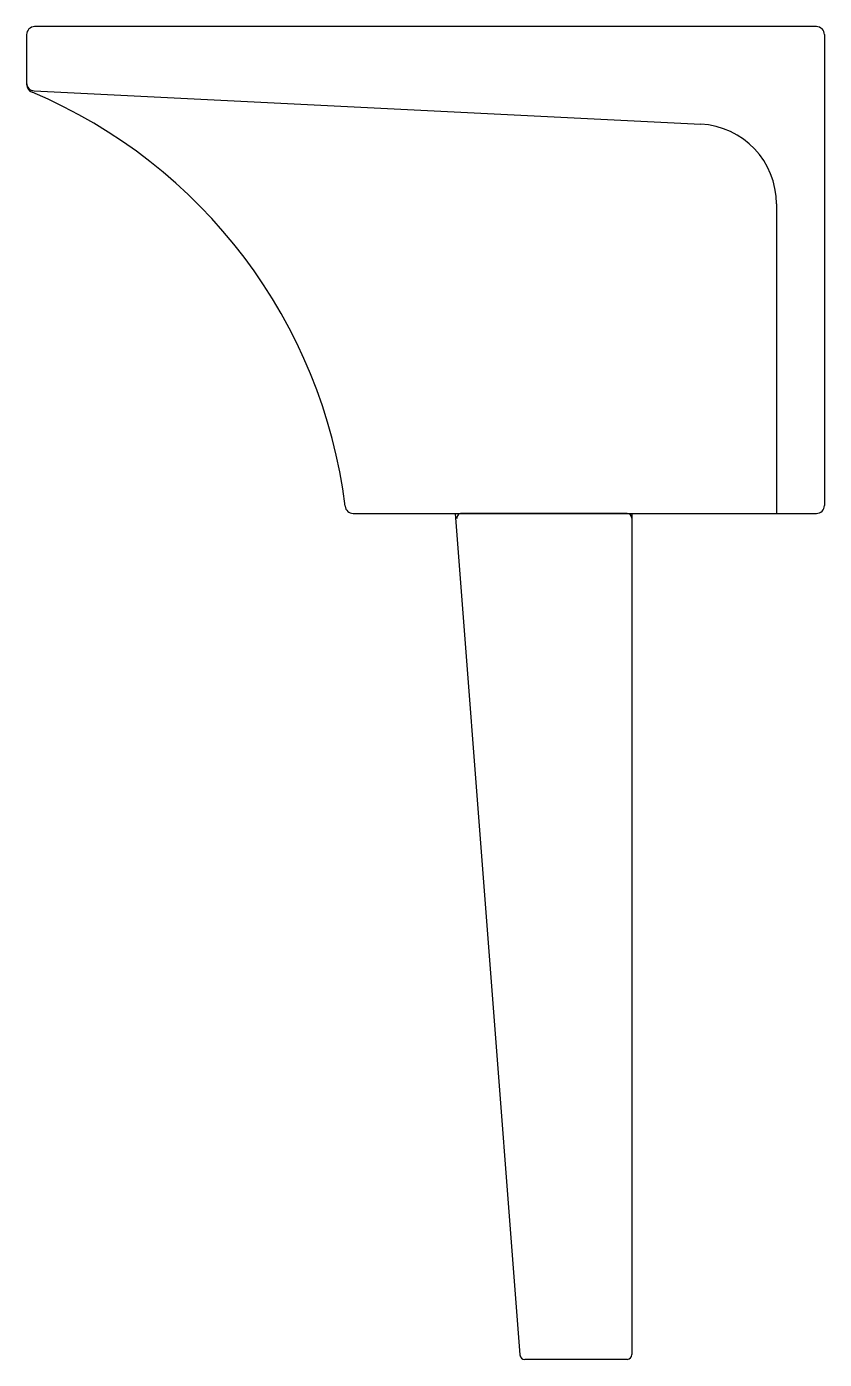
# Model space of a CAD drawing. Header units: millimetres. Extents: x -3039.985 to -3039.485, y 2895.889 to 2896.724.
import ezdxf

# ---------------------------------------------------------------- set-up
doc = ezdxf.new("R2010")
doc.units = ezdxf.units.MM
doc.header["$LTSCALE"] = 10
doc.layers.add('Serviço_Tanques', color=2, linetype='Continuous')

msp = doc.modelspace()

# ---------------------------------------------------------------- linework, layer by layer
at = {"layer": 'Serviço_Tanques'}
for p, q in [((-3039.49033, 2896.72387), (-3039.98033, 2896.72387)), ((-3039.98533, 2896.71887), (-3039.98533, 2896.68758)), ((-3039.48533, 2896.71887), (-3039.48533, 2896.42387)), ((-3039.98058, 2896.68363), (-3039.56284, 2896.66275)), ((-3039.51533, 2896.61281), (-3039.51533, 2896.41887)), ((-3039.78069, 2896.41887), (-3039.49033, 2896.41887)), ((-3039.71671, 2896.41887), (-3039.67614, 2895.89164)), ((-3039.60893, 2896.41887), (-3039.71268, 2896.41887)), ((-3039.60593, 2896.41887), (-3039.60593, 2895.89187)), ((-3039.60893, 2895.88887), (-3039.67315, 2895.88887))]:
    msp.add_line(p, q, dxfattribs=at)
for centre, radius, start, end in [((-3039.98033, 2896.71887), 0.005, 90, 180), ((-3039.49033, 2896.71887), 0.005, 0, 90), ((-3039.98033, 2896.68863), 0.005, 180, 267.13759), ((-3039.98033, 2896.68758), 0.005, 180, 252.83117), ((-3040.10862, 2896.38306), 0.32547, 7.13056, 67.06878), ((-3039.56533, 2896.61281), 0.05, 0, 87.13759), ((-3039.78069, 2896.42387), 0.005, 184.67772, 270), ((-3039.49033, 2896.42387), 0.005, 270, 0), ((-3039.71268, 2896.41587), 0.003, 90, 184.48461), ((-3039.60893, 2896.41587), 0.003, 0, 90), ((-3039.67315, 2895.89187), 0.003, 184.48461, 270), ((-3039.60893, 2895.89187), 0.003, 270, 0)]:
    msp.add_arc(centre, radius, start, end, dxfattribs=at)

doc.saveas('drawing.dxf')
